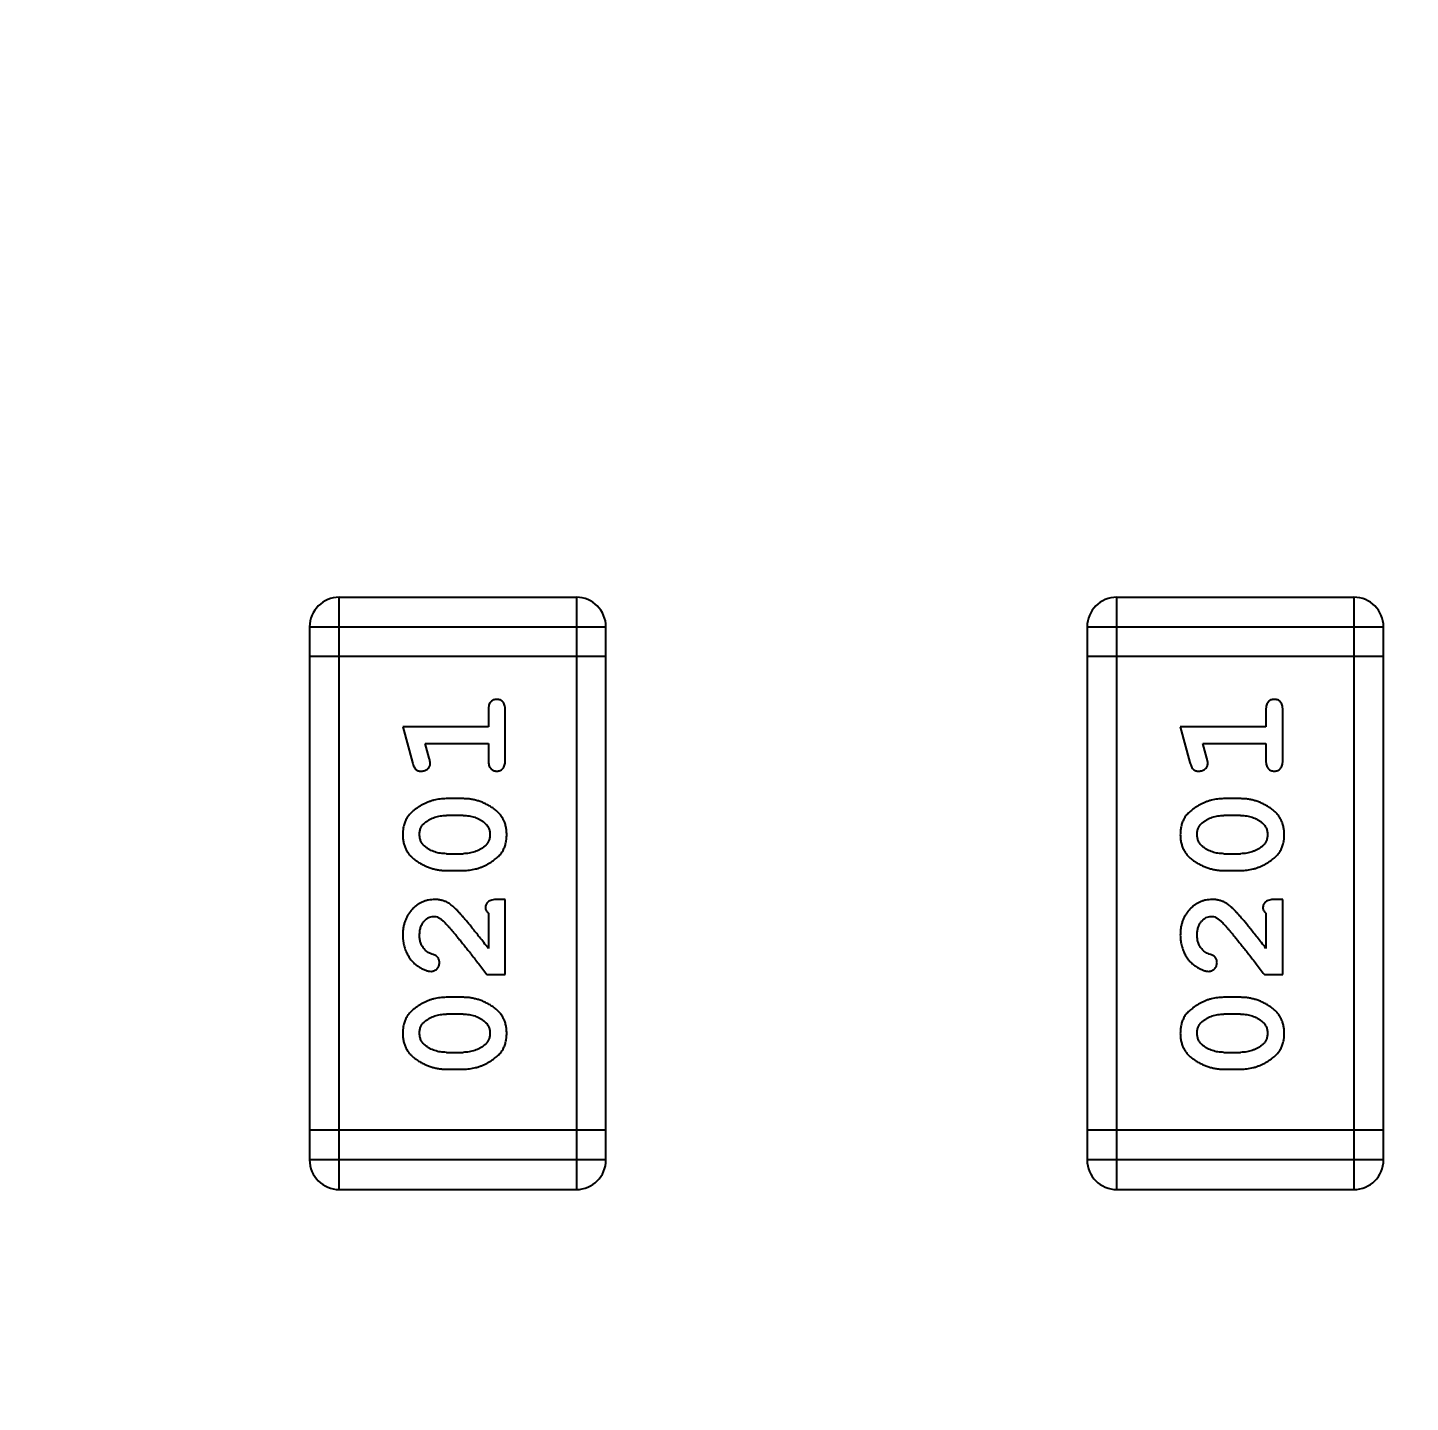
# Model space of a CAD drawing. Header units: millimetres. Extents: x 563 to 681, y 173 to 284.
# Drawn here: x 616.893 to 618.315, y 189.607 to 191.022 of the extents above; entities that cross this region are included whole.
import ezdxf

# ---------------------------------------------------------------- set-up
doc = ezdxf.new("R2010")
doc.units = ezdxf.units.MM
doc.header["$LTSCALE"] = 30.734
doc.header["$PDMODE"] = 3
doc.header["$PDSIZE"] = 0.3125
doc.layers.get('0').update_dxf_attribs({"linetype": 'CONTINUOUS'})
doc.layers.get('Defpoints').update_dxf_attribs({"linetype": 'CONTINUOUS'})
doc.layers.add('dim', color=6, linetype='CONTINUOUS', lineweight=9)
doc.styles.add('Verdana', font='verdana.ttf', dxfattribs={"height": 2.5})
doc.dimstyles.new('aaaaaaaa 3.0', dxfattribs={"dimtxt": 2.5, "dimasz": 1.5, "dimexe": 1.25, "dimexo": 0.625, "dimtad": 1, "dimdec": 1, "dimzin": 9, "dimdsep": 46, "dimtxsty": 'Verdana', "dimcen": 0, "dimazin": 0, "dimtfac": 1, "dimtofl": 0, "dimtmove": 0, "dimatfit": 3, "dimfxl": 1, "dimlwd": 25, "dimlwe": 25, "dimarcsym": 0})

# ---------------------------------------------------------------- blocks, each defined once
blk = doc.blocks.new('*D29')
at = {"layer": 'Defpoints', "color": 0}
for p in [(620.4995, 197.4502), (610.3968, 193.4054), (620.4995, 189.6065)]:
    blk.add_point(p, dxfattribs=at)
at = {"layer": 'dim', "color": 0, "lineweight": 25}
for p, q in [((610.3968, 194.0304), (610.3968, 198.7002)), ((620.4995, 190.2315), (620.4995, 198.7002)), ((611.8968, 197.4502), (618.9995, 197.4502))]:
    blk.add_line(p, q, dxfattribs=at)
at = {"layer": 'dim', "color": 0}
for points in [[(611.8968, 197.7002), (611.8968, 197.2002), (610.3968, 197.4502)], [(618.9995, 197.2002), (618.9995, 197.7002), (620.4995, 197.4502)]]:
    blk.add_solid(points, dxfattribs=at)
at = {"layer": 'dim', "color": 0, "insert": (615.4482, 199.3765), "char_height": 2.5, "attachment_point": 5, "style": 'Verdana'}
blk.add_mtext('10.1', dxfattribs=at)

msp = doc.modelspace()

# ---------------------------------------------------------------- linework, layer by layer
at = {"linetype": 'Continuous'}
for p, q in [((617.2134, 189.8256), (617.2134, 190.4352)), ((617.4573, 190.4352), (617.2134, 190.4352)), ((617.4573, 190.4352), (617.4573, 189.8256)), ((618.0134, 189.8256), (618.0134, 190.4352)), ((618.2573, 190.4352), (618.0134, 190.4352)), ((618.2573, 190.4352), (618.2573, 189.8256)), ((617.1829, 190.4048), (617.1829, 189.8561)), ((617.1829, 190.4048), (617.4877, 190.4048)), ((617.4877, 189.8561), (617.4877, 190.4048)), ((617.983, 190.4048), (617.983, 189.8561)), ((617.983, 190.4048), (618.2878, 190.4048)), ((618.2878, 189.8561), (618.2878, 190.4048)), ((617.4877, 190.3743), (617.1829, 190.3743)), ((618.2878, 190.3743), (617.983, 190.3743)), ((617.3668, 190.3192), (617.3668, 190.3019)), ((617.3841, 190.2673), (617.3841, 190.3192)), ((618.1668, 190.3192), (618.1668, 190.3019)), ((618.1841, 190.2673), (618.1841, 190.3192)), ((617.2787, 190.3019), (617.2886, 190.2653)), ((617.3668, 190.3019), (617.2787, 190.3019)), ((618.0787, 190.3019), (618.0886, 190.2653)), ((618.1668, 190.3019), (618.0787, 190.3019)), ((617.306, 190.2696), (617.3018, 190.2846)), ((617.3018, 190.2846), (617.3668, 190.2846)), ((617.3668, 190.2846), (617.3668, 190.2673)), ((618.106, 190.2696), (618.1019, 190.2846)), ((618.1019, 190.2846), (618.1668, 190.2846)), ((618.1668, 190.2846), (618.1668, 190.2673)), ((617.3411, 190.228), (617.3233, 190.228)), ((618.1411, 190.228), (618.1233, 190.228)), ((617.3408, 190.2107), (617.3236, 190.2107)), ((618.1408, 190.2107), (618.1236, 190.2107)), ((617.3236, 190.1713), (617.3408, 190.1713)), ((618.1236, 190.1713), (618.1408, 190.1713)), ((617.3233, 190.154), (617.3411, 190.154)), ((618.1233, 190.154), (618.1411, 190.154)), ((617.3841, 190.1241), (617.3762, 190.1241)), ((617.3841, 190.0471), (617.3841, 190.1241)), ((618.1841, 190.1241), (618.1763, 190.1241)), ((618.1841, 190.0471), (618.1841, 190.1241)), ((617.3668, 190.11), (617.3668, 190.0738)), ((618.1668, 190.11), (618.1668, 190.0738)), ((617.3652, 190.0471), (617.3841, 190.0471)), ((618.1652, 190.0471), (618.1841, 190.0471)), ((617.3411, 190.0235), (617.3233, 190.0235)), ((618.1411, 190.0235), (618.1233, 190.0235)), ((617.3408, 190.0062), (617.3236, 190.0062)), ((618.1408, 190.0062), (618.1236, 190.0062)), ((617.3236, 189.9668), (617.3408, 189.9668)), ((618.1236, 189.9668), (618.1408, 189.9668)), ((617.3233, 189.9495), (617.3411, 189.9495)), ((618.1233, 189.9495), (618.1411, 189.9495)), ((617.4877, 189.8866), (617.1829, 189.8866)), ((618.2878, 189.8866), (617.983, 189.8866)), ((617.4877, 189.8561), (617.1829, 189.8561)), ((618.2878, 189.8561), (617.983, 189.8561)), ((617.2134, 189.8256), (617.4573, 189.8256)), ((618.0134, 189.8256), (618.2573, 189.8256))]:
    msp.add_line(p, q, dxfattribs=at)
for centre, start, end in [((617.2134, 190.4048), 90, 180), ((617.4573, 190.4048), 0, 90), ((618.0134, 190.4048), 90, 180), ((618.2573, 190.4048), 0, 90), ((617.2134, 189.8561), 180, 270), ((617.4573, 189.8561), 270, 0), ((618.0134, 189.8561), 180, 270), ((618.2573, 189.8561), 270, 0)]:
    msp.add_arc(centre, 0.0305, start, end, dxfattribs=at)
for points, knots in [([(617.3755, 190.3302), (617.3748, 190.3302), (617.3737, 190.3301), (617.372, 190.3296), (617.3705, 190.3288), (617.3692, 190.3276), (617.3681, 190.3261), (617.3673, 190.3241), (617.3669, 190.3218), (617.3668, 190.3201), (617.3668, 190.3192)], [0, 0, 0, 0, 0.11517, 0.223509, 0.328254, 0.438012, 0.553651, 0.682263, 0.830856, 1, 1, 1, 1]), ([(617.3841, 190.3192), (617.3841, 190.3201), (617.384, 190.3218), (617.3836, 190.3241), (617.3829, 190.3261), (617.3818, 190.3276), (617.3804, 190.3288), (617.3789, 190.3296), (617.3772, 190.3301), (617.3761, 190.3302), (617.3755, 190.3302)], [0, 0, 0, 0, 0.169012, 0.317488, 0.445429, 0.560977, 0.67065, 0.776666, 0.88492, 1, 1, 1, 1]), ([(618.1755, 190.3302), (618.1749, 190.3302), (618.1737, 190.3301), (618.172, 190.3296), (618.1705, 190.3288), (618.1692, 190.3276), (618.1681, 190.3261), (618.1673, 190.3241), (618.1669, 190.3218), (618.1668, 190.3201), (618.1668, 190.3192)], [0, 0, 0, 0, 0.11517, 0.223509, 0.328254, 0.438012, 0.553651, 0.682263, 0.830856, 1, 1, 1, 1]), ([(618.1841, 190.3192), (618.1841, 190.3201), (618.1841, 190.3218), (618.1836, 190.3241), (618.1829, 190.3261), (618.1818, 190.3276), (618.1805, 190.3288), (618.179, 190.3296), (618.1773, 190.3301), (618.1761, 190.3302), (618.1755, 190.3302)], [0, 0, 0, 0, 0.169012, 0.317488, 0.445429, 0.560977, 0.67065, 0.776666, 0.88492, 1, 1, 1, 1]), ([(617.307, 190.2642), (617.307, 190.2645), (617.307, 190.2653), (617.3067, 190.2665), (617.3064, 190.268), (617.3061, 190.269), (617.306, 190.2696)], [0, 0, 0, 0, 0.183151, 0.413144, 0.682305, 1, 1, 1, 1]), ([(617.3668, 190.2673), (617.3668, 190.2664), (617.3669, 190.2647), (617.3673, 190.2624), (617.3681, 190.2604), (617.3691, 190.2589), (617.3705, 190.2577), (617.372, 190.2569), (617.3737, 190.2564), (617.3748, 190.2563), (617.3755, 190.2563)], [0, 0, 0, 0, 0.169102, 0.317658, 0.446239, 0.563118, 0.671828, 0.776546, 0.884858, 1, 1, 1, 1]), ([(617.3755, 190.2563), (617.3761, 190.2563), (617.3772, 190.2564), (617.3789, 190.2569), (617.3804, 190.2577), (617.3818, 190.2589), (617.3829, 190.2604), (617.3836, 190.2624), (617.384, 190.2647), (617.3841, 190.2664), (617.3841, 190.2673)], [0, 0, 0, 0, 0.115051, 0.223278, 0.329269, 0.437893, 0.554681, 0.682591, 0.83103, 1, 1, 1, 1]), ([(618.107, 190.2642), (618.107, 190.2645), (618.107, 190.2653), (618.1068, 190.2665), (618.1064, 190.268), (618.1062, 190.269), (618.106, 190.2696)], [0, 0, 0, 0, 0.183151, 0.413144, 0.682305, 1, 1, 1, 1]), ([(618.1668, 190.2673), (618.1668, 190.2664), (618.1669, 190.2647), (618.1673, 190.2624), (618.1681, 190.2604), (618.1692, 190.2589), (618.1705, 190.2577), (618.172, 190.2569), (618.1737, 190.2564), (618.1749, 190.2563), (618.1755, 190.2563)], [0, 0, 0, 0, 0.169102, 0.317658, 0.446239, 0.563118, 0.671828, 0.776546, 0.884858, 1, 1, 1, 1]), ([(618.1755, 190.2563), (618.1761, 190.2563), (618.1773, 190.2564), (618.179, 190.2569), (618.1805, 190.2577), (618.1818, 190.2589), (618.1829, 190.2604), (618.1836, 190.2624), (618.1841, 190.2647), (618.1841, 190.2664), (618.1841, 190.2673)], [0, 0, 0, 0, 0.115051, 0.223278, 0.329269, 0.437893, 0.554681, 0.682591, 0.83103, 1, 1, 1, 1]), ([(617.2886, 190.2653), (617.2888, 190.2645), (617.2893, 190.2629), (617.2902, 190.2608), (617.2911, 190.2592), (617.2921, 190.258), (617.2933, 190.2572), (617.2946, 190.2567), (617.2961, 190.2563), (617.2972, 190.2563), (617.2978, 190.2563)], [0, 0, 0, 0, 0.187321, 0.344927, 0.475328, 0.579604, 0.674244, 0.773631, 0.882025, 1, 1, 1, 1]), ([(617.2978, 190.2563), (617.2984, 190.2563), (617.2996, 190.2564), (617.3013, 190.2568), (617.303, 190.2575), (617.3044, 190.2586), (617.3055, 190.2598), (617.3064, 190.2611), (617.3069, 190.2626), (617.307, 190.2637), (617.307, 190.2642)], [0, 0, 0, 0, 0.138815, 0.27042, 0.39836, 0.52875, 0.654955, 0.771147, 0.884581, 1, 1, 1, 1]), ([(618.0886, 190.2653), (618.0889, 190.2645), (618.0893, 190.2629), (618.0902, 190.2608), (618.0911, 190.2592), (618.0921, 190.258), (618.0933, 190.2572), (618.0946, 190.2567), (618.0961, 190.2563), (618.0972, 190.2563), (618.0978, 190.2563)], [0, 0, 0, 0, 0.187321, 0.344927, 0.475328, 0.579604, 0.674244, 0.773631, 0.882025, 1, 1, 1, 1]), ([(618.0978, 190.2563), (618.0984, 190.2563), (618.0996, 190.2564), (618.1014, 190.2568), (618.103, 190.2575), (618.1044, 190.2586), (618.1056, 190.2598), (618.1064, 190.2611), (618.1069, 190.2626), (618.107, 190.2637), (618.107, 190.2642)], [0, 0, 0, 0, 0.138815, 0.27042, 0.39836, 0.52875, 0.654955, 0.771147, 0.884581, 1, 1, 1, 1]), ([(617.3233, 190.228), (617.3222, 190.2279), (617.3201, 190.2279), (617.3169, 190.2276), (617.3138, 190.2271), (617.3107, 190.2264), (617.3076, 190.2255), (617.3046, 190.2244), (617.3016, 190.2231), (617.2988, 190.2216), (617.296, 190.22), (617.2935, 190.2184), (617.2912, 190.2167), (617.289, 190.215), (617.2872, 190.2133), (617.2856, 190.2116), (617.2841, 190.2099), (617.2826, 190.2075), (617.281, 190.2043), (617.2796, 190.2002), (617.2789, 190.1956), (617.2788, 190.1925), (617.2787, 190.1908)], [0, 0, 0, 0, 0.049855, 0.099516, 0.148482, 0.19758, 0.246804, 0.296268, 0.346517, 0.397047, 0.446826, 0.49336, 0.537801, 0.579207, 0.617974, 0.654833, 0.689171, 0.722088, 0.786392, 0.853518, 0.924186, 1, 1, 1, 1]), ([(617.3857, 190.1911), (617.3856, 190.1925), (617.3856, 190.1953), (617.3849, 190.1994), (617.3837, 190.2033), (617.3821, 190.2068), (617.3801, 190.2102), (617.3776, 190.2132), (617.3747, 190.216), (617.3713, 190.2185), (617.3677, 190.2207), (617.364, 190.2226), (617.3603, 190.2243), (617.3565, 190.2256), (617.3527, 190.2267), (617.3489, 190.2274), (617.345, 190.2279), (617.3424, 190.2279), (617.3411, 190.228)], [0, 0, 0, 0, 0.067217, 0.131051, 0.19272, 0.252824, 0.312745, 0.373449, 0.436041, 0.501494, 0.567761, 0.632087, 0.695096, 0.757109, 0.817993, 0.878657, 0.939311, 1, 1, 1, 1]), ([(618.1233, 190.228), (618.1223, 190.2279), (618.1201, 190.2279), (618.1169, 190.2276), (618.1138, 190.2271), (618.1107, 190.2264), (618.1076, 190.2255), (618.1046, 190.2244), (618.1017, 190.2231), (618.0988, 190.2216), (618.0961, 190.22), (618.0935, 190.2184), (618.0912, 190.2167), (618.0891, 190.215), (618.0872, 190.2133), (618.0856, 190.2116), (618.0841, 190.2099), (618.0826, 190.2075), (618.081, 190.2043), (618.0797, 190.2002), (618.0789, 190.1956), (618.0788, 190.1925), (618.0787, 190.1908)], [0, 0, 0, 0, 0.049855, 0.099516, 0.148482, 0.19758, 0.246804, 0.296268, 0.346517, 0.397047, 0.446826, 0.49336, 0.537801, 0.579207, 0.617974, 0.654833, 0.689171, 0.722088, 0.786392, 0.853518, 0.924186, 1, 1, 1, 1]), ([(618.1857, 190.1911), (618.1857, 190.1925), (618.1856, 190.1953), (618.1849, 190.1994), (618.1838, 190.2033), (618.1822, 190.2068), (618.1801, 190.2102), (618.1776, 190.2132), (618.1747, 190.216), (618.1713, 190.2185), (618.1677, 190.2207), (618.164, 190.2226), (618.1603, 190.2243), (618.1565, 190.2256), (618.1527, 190.2267), (618.1489, 190.2274), (618.145, 190.2279), (618.1424, 190.2279), (618.1411, 190.228)], [0, 0, 0, 0, 0.067217, 0.131051, 0.19272, 0.252824, 0.312745, 0.373449, 0.436041, 0.501494, 0.567761, 0.632087, 0.695096, 0.757109, 0.817993, 0.878657, 0.939311, 1, 1, 1, 1]), ([(617.3013, 190.2031), (617.3021, 190.2037), (617.3037, 190.2049), (617.3062, 190.2064), (617.3089, 190.2078), (617.3116, 190.2088), (617.3145, 190.2097), (617.3174, 190.2102), (617.3205, 190.2106), (617.3225, 190.2106), (617.3236, 190.2107)], [0, 0, 0, 0, 0.125331, 0.248948, 0.371201, 0.494032, 0.616811, 0.742104, 0.868849, 1, 1, 1, 1]), ([(617.3408, 190.2107), (617.3419, 190.2106), (617.3439, 190.2106), (617.347, 190.2103), (617.3499, 190.2097), (617.3527, 190.2089), (617.3554, 190.2079), (617.3579, 190.2066), (617.3603, 190.2052), (617.3618, 190.204), (617.3626, 190.2034)], [0, 0, 0, 0, 0.135449, 0.266263, 0.393429, 0.516942, 0.639128, 0.758779, 0.879341, 1, 1, 1, 1]), ([(618.1013, 190.2031), (618.1021, 190.2037), (618.1037, 190.2049), (618.1062, 190.2064), (618.1089, 190.2078), (618.1116, 190.2088), (618.1145, 190.2097), (618.1174, 190.2102), (618.1205, 190.2106), (618.1226, 190.2106), (618.1236, 190.2107)], [0, 0, 0, 0, 0.125331, 0.248948, 0.371201, 0.494032, 0.616811, 0.742104, 0.868849, 1, 1, 1, 1]), ([(618.1408, 190.2107), (618.1419, 190.2106), (618.144, 190.2106), (618.147, 190.2103), (618.1499, 190.2097), (618.1527, 190.2089), (618.1554, 190.2079), (618.1579, 190.2066), (618.1604, 190.2052), (618.1618, 190.204), (618.1626, 190.2034)], [0, 0, 0, 0, 0.135449, 0.266263, 0.393429, 0.516942, 0.639128, 0.758779, 0.879341, 1, 1, 1, 1]), ([(617.296, 190.191), (617.296, 190.1916), (617.296, 190.1928), (617.2963, 190.1946), (617.2967, 190.1963), (617.2973, 190.1979), (617.298, 190.1994), (617.299, 190.2007), (617.3, 190.202), (617.3009, 190.2027), (617.3013, 190.2031)], [0, 0, 0, 0, 0.138115, 0.270177, 0.397547, 0.520057, 0.63869, 0.757499, 0.878226, 1, 1, 1, 1]), ([(617.3626, 190.2034), (617.363, 190.203), (617.3639, 190.2022), (617.3651, 190.2009), (617.3661, 190.1995), (617.367, 190.198), (617.3676, 190.1964), (617.368, 190.1947), (617.3683, 190.1929), (617.3684, 190.1917), (617.3684, 190.1911)], [0, 0, 0, 0, 0.129853, 0.25607, 0.380154, 0.49978, 0.62208, 0.743277, 0.868791, 1, 1, 1, 1]), ([(618.096, 190.191), (618.096, 190.1916), (618.0961, 190.1928), (618.0963, 190.1946), (618.0967, 190.1963), (618.0973, 190.1979), (618.0981, 190.1994), (618.099, 190.2007), (618.1001, 190.202), (618.1009, 190.2027), (618.1013, 190.2031)], [0, 0, 0, 0, 0.138115, 0.270177, 0.397547, 0.520057, 0.63869, 0.757499, 0.878226, 1, 1, 1, 1]), ([(618.1626, 190.2034), (618.1631, 190.203), (618.164, 190.2022), (618.1651, 190.2009), (618.1661, 190.1995), (618.167, 190.198), (618.1676, 190.1964), (618.1681, 190.1947), (618.1683, 190.1929), (618.1684, 190.1917), (618.1684, 190.1911)], [0, 0, 0, 0, 0.129853, 0.25607, 0.380154, 0.49978, 0.62208, 0.743277, 0.868791, 1, 1, 1, 1]), ([(617.2787, 190.1908), (617.2787, 190.1894), (617.2788, 190.1866), (617.2795, 190.1825), (617.2807, 190.1787), (617.2822, 190.1751), (617.2843, 190.1718), (617.2868, 190.1687), (617.2898, 190.1659), (617.2932, 190.1635), (617.2968, 190.1613), (617.3004, 190.1594), (617.3041, 190.1577), (617.3079, 190.1564), (617.3117, 190.1553), (617.3155, 190.1546), (617.3194, 190.1541), (617.322, 190.1541), (617.3233, 190.154)], [0, 0, 0, 0, 0.06692, 0.130834, 0.19258, 0.252759, 0.312631, 0.373411, 0.436359, 0.501894, 0.568244, 0.632472, 0.69556, 0.757163, 0.818592, 0.878885, 0.939235, 1, 1, 1, 1]), ([(617.3018, 190.1786), (617.3014, 190.179), (617.3004, 190.1798), (617.2993, 190.1811), (617.2982, 190.1825), (617.2974, 190.1841), (617.2968, 190.1857), (617.2963, 190.1874), (617.2961, 190.1891), (617.296, 190.1903), (617.296, 190.191)], [0, 0, 0, 0, 0.13042, 0.256046, 0.378133, 0.498725, 0.620452, 0.742761, 0.869406, 1, 1, 1, 1]), ([(617.3411, 190.154), (617.3421, 190.154), (617.3443, 190.1541), (617.3474, 190.1544), (617.3506, 190.1549), (617.3537, 190.1556), (617.3567, 190.1564), (617.3597, 190.1576), (617.3627, 190.1588), (617.3655, 190.1603), (617.3683, 190.1619), (617.3708, 190.1635), (617.3731, 190.1652), (617.3752, 190.1668), (617.3771, 190.1685), (617.3788, 190.1702), (617.3802, 190.1719), (617.3818, 190.1743), (617.3834, 190.1775), (617.3847, 190.1817), (617.3855, 190.1862), (617.3856, 190.1894), (617.3857, 190.1911)], [0, 0, 0, 0, 0.049886, 0.09882, 0.148132, 0.19689, 0.246038, 0.295176, 0.345305, 0.395692, 0.445312, 0.491875, 0.535813, 0.577009, 0.616081, 0.652689, 0.687585, 0.720206, 0.785062, 0.85223, 0.923759, 1, 1, 1, 1]), ([(617.3684, 190.1911), (617.3684, 190.1905), (617.3683, 190.1892), (617.3681, 190.1874), (617.3677, 190.1857), (617.3671, 190.1841), (617.3663, 190.1827), (617.3654, 190.1813), (617.3643, 190.1801), (617.3635, 190.1793), (617.3631, 190.179)], [0, 0, 0, 0, 0.139844, 0.271849, 0.399162, 0.521619, 0.6402, 0.758957, 0.87828, 1, 1, 1, 1]), ([(618.0787, 190.1908), (618.0788, 190.1894), (618.0788, 190.1866), (618.0795, 190.1825), (618.0807, 190.1787), (618.0822, 190.1751), (618.0843, 190.1718), (618.0868, 190.1687), (618.0898, 190.1659), (618.0932, 190.1635), (618.0968, 190.1613), (618.1005, 190.1594), (618.1042, 190.1577), (618.1079, 190.1564), (618.1117, 190.1553), (618.1156, 190.1546), (618.1194, 190.1541), (618.122, 190.1541), (618.1233, 190.154)], [0, 0, 0, 0, 0.06692, 0.130834, 0.19258, 0.252759, 0.312631, 0.373411, 0.436359, 0.501894, 0.568244, 0.632472, 0.69556, 0.757163, 0.818592, 0.878885, 0.939235, 1, 1, 1, 1]), ([(618.1018, 190.1786), (618.1014, 190.179), (618.1005, 190.1798), (618.0993, 190.1811), (618.0983, 190.1825), (618.0974, 190.1841), (618.0968, 190.1857), (618.0964, 190.1874), (618.0961, 190.1891), (618.096, 190.1903), (618.096, 190.191)], [0, 0, 0, 0, 0.13042, 0.256046, 0.378133, 0.498725, 0.620452, 0.742761, 0.869406, 1, 1, 1, 1]), ([(618.1411, 190.154), (618.1422, 190.154), (618.1443, 190.1541), (618.1475, 190.1544), (618.1506, 190.1549), (618.1537, 190.1556), (618.1567, 190.1564), (618.1597, 190.1576), (618.1627, 190.1588), (618.1656, 190.1603), (618.1683, 190.1619), (618.1708, 190.1635), (618.1731, 190.1652), (618.1753, 190.1668), (618.1771, 190.1685), (618.1788, 190.1702), (618.1802, 190.1719), (618.1818, 190.1743), (618.1834, 190.1775), (618.1847, 190.1817), (618.1856, 190.1862), (618.1857, 190.1894), (618.1857, 190.1911)], [0, 0, 0, 0, 0.049886, 0.09882, 0.148132, 0.19689, 0.246038, 0.295176, 0.345305, 0.395692, 0.445312, 0.491875, 0.535813, 0.577009, 0.616081, 0.652689, 0.687585, 0.720206, 0.785062, 0.85223, 0.923759, 1, 1, 1, 1]), ([(618.1684, 190.1911), (618.1684, 190.1905), (618.1684, 190.1892), (618.1681, 190.1874), (618.1677, 190.1857), (618.1671, 190.1841), (618.1664, 190.1827), (618.1654, 190.1813), (618.1644, 190.1801), (618.1635, 190.1793), (618.1631, 190.179)], [0, 0, 0, 0, 0.139844, 0.271849, 0.399162, 0.521619, 0.6402, 0.758957, 0.87828, 1, 1, 1, 1]), ([(617.3236, 190.1713), (617.3225, 190.1714), (617.3205, 190.1714), (617.3174, 190.1717), (617.3145, 190.1723), (617.3117, 190.1731), (617.309, 190.1741), (617.3065, 190.1754), (617.304, 190.1768), (617.3026, 190.178), (617.3018, 190.1786)], [0, 0, 0, 0, 0.135446, 0.266257, 0.393419, 0.517936, 0.639137, 0.758785, 0.879345, 1, 1, 1, 1]), ([(617.3631, 190.179), (617.3623, 190.1784), (617.3607, 190.1771), (617.3582, 190.1756), (617.3555, 190.1743), (617.3528, 190.1732), (617.3499, 190.1724), (617.347, 190.1717), (617.3439, 190.1714), (617.3418, 190.1714), (617.3408, 190.1713)], [0, 0, 0, 0, 0.124927, 0.248361, 0.370889, 0.492583, 0.61616, 0.741472, 0.869044, 1, 1, 1, 1]), ([(618.1236, 190.1713), (618.1225, 190.1714), (618.1205, 190.1714), (618.1174, 190.1717), (618.1145, 190.1723), (618.1117, 190.1731), (618.109, 190.1741), (618.1065, 190.1754), (618.1041, 190.1768), (618.1026, 190.178), (618.1018, 190.1786)], [0, 0, 0, 0, 0.135446, 0.266257, 0.393419, 0.517936, 0.639137, 0.758785, 0.879345, 1, 1, 1, 1]), ([(618.1631, 190.179), (618.1623, 190.1784), (618.1607, 190.1771), (618.1582, 190.1756), (618.1556, 190.1743), (618.1528, 190.1732), (618.15, 190.1724), (618.147, 190.1717), (618.1439, 190.1714), (618.1419, 190.1714), (618.1408, 190.1713)], [0, 0, 0, 0, 0.124927, 0.248361, 0.370889, 0.492583, 0.61616, 0.741472, 0.869044, 1, 1, 1, 1]), ([(617.3115, 190.1241), (617.3104, 190.1241), (617.3082, 190.124), (617.3049, 190.1236), (617.3018, 190.1227), (617.2988, 190.1216), (617.296, 190.1201), (617.2933, 190.1184), (617.2907, 190.1163), (617.2882, 190.1139), (617.286, 190.1112), (617.284, 190.1084), (617.2824, 190.1053), (617.281, 190.1021), (617.28, 190.0987), (617.2792, 190.0951), (617.2788, 190.0914), (617.2787, 190.0888), (617.2787, 190.0875)], [0, 0, 0, 0, 0.060981, 0.120256, 0.178148, 0.236115, 0.293993, 0.352864, 0.413358, 0.476056, 0.539296, 0.602396, 0.665116, 0.728325, 0.792919, 0.859317, 0.928302, 1, 1, 1, 1]), ([(617.3398, 190.1074), (617.339, 190.1083), (617.3375, 190.1099), (617.3353, 190.1123), (617.3332, 190.1144), (617.3312, 190.1163), (617.3293, 190.1179), (617.3275, 190.1193), (617.3259, 190.1204), (617.3239, 190.1215), (617.3213, 190.1226), (617.3181, 190.1235), (617.3148, 190.1241), (617.3126, 190.1241), (617.3115, 190.1241)], [0, 0, 0, 0, 0.103002, 0.197728, 0.285279, 0.365235, 0.437224, 0.502446, 0.560545, 0.611446, 0.707576, 0.80349, 0.900532, 1, 1, 1, 1]), ([(617.3762, 190.1241), (617.3752, 190.1241), (617.3732, 190.1241), (617.3705, 190.1236), (617.3682, 190.123), (617.3665, 190.1219), (617.3652, 190.1206), (617.3643, 190.1191), (617.3637, 190.1173), (617.3637, 190.1161), (617.3637, 190.1155)], [0, 0, 0, 0, 0.1844, 0.34094, 0.473574, 0.586824, 0.690029, 0.789175, 0.890445, 1, 1, 1, 1]), ([(618.1115, 190.1241), (618.1104, 190.1241), (618.1082, 190.124), (618.1049, 190.1236), (618.1018, 190.1227), (618.0989, 190.1216), (618.096, 190.1201), (618.0933, 190.1184), (618.0907, 190.1163), (618.0883, 190.1139), (618.086, 190.1112), (618.0841, 190.1084), (618.0824, 190.1053), (618.081, 190.1021), (618.08, 190.0987), (618.0792, 190.0951), (618.0788, 190.0914), (618.0788, 190.0888), (618.0787, 190.0875)], [0, 0, 0, 0, 0.060981, 0.120256, 0.178148, 0.236115, 0.293993, 0.352864, 0.413358, 0.476056, 0.539296, 0.602396, 0.665116, 0.728325, 0.792919, 0.859317, 0.928302, 1, 1, 1, 1]), ([(618.1398, 190.1074), (618.139, 190.1083), (618.1375, 190.1099), (618.1353, 190.1123), (618.1332, 190.1144), (618.1312, 190.1163), (618.1293, 190.1179), (618.1276, 190.1193), (618.1259, 190.1204), (618.1239, 190.1215), (618.1213, 190.1226), (618.1182, 190.1235), (618.1149, 190.1241), (618.1126, 190.1241), (618.1115, 190.1241)], [0, 0, 0, 0, 0.103002, 0.197728, 0.285279, 0.365235, 0.437224, 0.502446, 0.560545, 0.611446, 0.707576, 0.80349, 0.900532, 1, 1, 1, 1]), ([(618.1763, 190.1241), (618.1752, 190.1241), (618.1732, 190.1241), (618.1705, 190.1236), (618.1683, 190.123), (618.1665, 190.1219), (618.1652, 190.1206), (618.1643, 190.1191), (618.1638, 190.1173), (618.1637, 190.1161), (618.1637, 190.1155)], [0, 0, 0, 0, 0.1844, 0.34094, 0.473574, 0.586824, 0.690029, 0.789175, 0.890445, 1, 1, 1, 1]), ([(617.3637, 190.1155), (617.3637, 190.115), (617.3638, 190.1141), (617.3644, 190.1127), (617.3654, 190.1113), (617.3663, 190.1104), (617.3668, 190.11)], [0, 0, 0, 0, 0.20611, 0.432681, 0.695597, 1, 1, 1, 1]), ([(618.1637, 190.1155), (618.1637, 190.115), (618.1638, 190.1141), (618.1645, 190.1127), (618.1655, 190.1113), (618.1663, 190.1104), (618.1668, 190.11)], [0, 0, 0, 0, 0.20611, 0.432681, 0.695597, 1, 1, 1, 1]), ([(617.296, 190.0873), (617.2961, 190.0887), (617.2961, 190.0914), (617.297, 190.0953), (617.2984, 190.0986), (617.3003, 190.1015), (617.3026, 190.1038), (617.305, 190.1056), (617.3077, 190.1066), (617.3096, 190.1068), (617.3105, 190.1068)], [0, 0, 0, 0, 0.156344, 0.299348, 0.4327, 0.561, 0.682299, 0.791883, 0.89611, 1, 1, 1, 1]), ([(617.3105, 190.1068), (617.3113, 190.1068), (617.313, 190.1066), (617.3154, 190.1057), (617.3179, 190.1041), (617.3194, 190.1028), (617.3202, 190.1021)], [0, 0, 0, 0, 0.212836, 0.442809, 0.70317, 1, 1, 1, 1]), ([(617.3202, 190.1021), (617.3207, 190.1016), (617.3217, 190.1007), (617.3232, 190.0991), (617.325, 190.0972), (617.3269, 190.095), (617.329, 190.0925), (617.3314, 190.0898), (617.3339, 190.0868), (617.3366, 190.0835), (617.3395, 190.0799), (617.3426, 190.076), (617.3459, 190.0719), (617.3494, 190.0675), (617.3531, 190.0628), (617.3569, 190.0578), (617.361, 190.0525), (617.3638, 190.0489), (617.3652, 190.0471)], [0, 0, 0, 0, 0.026647, 0.057942, 0.094152, 0.134806, 0.180631, 0.231142, 0.286385, 0.346321, 0.411439, 0.481035, 0.555329, 0.634592, 0.718826, 0.807759, 0.901393, 1, 1, 1, 1]), ([(617.3668, 190.0738), (617.3652, 190.0758), (617.3622, 190.0796), (617.3579, 190.0851), (617.354, 190.0901), (617.3504, 190.0945), (617.3473, 190.0985), (617.3444, 190.1019), (617.342, 190.1048), (617.3405, 190.1066), (617.3398, 190.1074)], [0, 0, 0, 0, 0.176662, 0.337826, 0.484741, 0.617764, 0.73494, 0.837793, 0.926412, 1, 1, 1, 1]), ([(618.096, 190.0873), (618.0961, 190.0887), (618.0962, 190.0914), (618.097, 190.0953), (618.0984, 190.0986), (618.1003, 190.1015), (618.1026, 190.1038), (618.105, 190.1056), (618.1077, 190.1066), (618.1096, 190.1068), (618.1106, 190.1068)], [0, 0, 0, 0, 0.156344, 0.299348, 0.4327, 0.561, 0.682299, 0.791883, 0.89611, 1, 1, 1, 1]), ([(618.1106, 190.1068), (618.1113, 190.1068), (618.113, 190.1066), (618.1154, 190.1057), (618.1179, 190.1041), (618.1194, 190.1028), (618.1203, 190.1021)], [0, 0, 0, 0, 0.212836, 0.442809, 0.70317, 1, 1, 1, 1]), ([(618.1203, 190.1021), (618.1207, 190.1016), (618.1217, 190.1007), (618.1233, 190.0991), (618.125, 190.0972), (618.1269, 190.095), (618.129, 190.0925), (618.1314, 190.0898), (618.1339, 190.0868), (618.1366, 190.0835), (618.1395, 190.0799), (618.1426, 190.076), (618.1459, 190.0719), (618.1494, 190.0675), (618.1531, 190.0628), (618.157, 190.0578), (618.161, 190.0525), (618.1638, 190.0489), (618.1652, 190.0471)], [0, 0, 0, 0, 0.026647, 0.057942, 0.094152, 0.134806, 0.180631, 0.231142, 0.286385, 0.346321, 0.411439, 0.481035, 0.555329, 0.634592, 0.718826, 0.807759, 0.901393, 1, 1, 1, 1]), ([(618.1668, 190.0738), (618.1653, 190.0758), (618.1623, 190.0796), (618.1579, 190.0851), (618.154, 190.0901), (618.1504, 190.0945), (618.1473, 190.0985), (618.1444, 190.1019), (618.142, 190.1048), (618.1405, 190.1066), (618.1398, 190.1074)], [0, 0, 0, 0, 0.176662, 0.337826, 0.484741, 0.617764, 0.73494, 0.837793, 0.926412, 1, 1, 1, 1]), ([(617.2787, 190.0875), (617.2788, 190.0858), (617.2789, 190.0824), (617.2797, 190.0775), (617.2812, 190.0727), (617.2832, 190.0682), (617.2856, 190.0641), (617.2885, 190.0604), (617.2917, 190.0573), (617.2953, 190.0548), (617.2988, 190.0528), (617.3022, 190.0513), (617.3052, 190.0504), (617.3071, 190.0503), (617.308, 190.0502)], [0, 0, 0, 0, 0.098286, 0.193983, 0.289056, 0.384352, 0.477435, 0.566197, 0.652355, 0.737986, 0.818188, 0.887401, 0.94802, 1, 1, 1, 1]), ([(617.3014, 190.0725), (617.301, 190.073), (617.3001, 190.074), (617.299, 190.0756), (617.2981, 190.0773), (617.2973, 190.0792), (617.2967, 190.0811), (617.2963, 190.0831), (617.296, 190.0852), (617.296, 190.0866), (617.296, 190.0873)], [0, 0, 0, 0, 0.121873, 0.243139, 0.363336, 0.485133, 0.607572, 0.734701, 0.864814, 1, 1, 1, 1]), ([(618.0787, 190.0875), (618.0788, 190.0858), (618.0789, 190.0824), (618.0798, 190.0775), (618.0812, 190.0727), (618.0832, 190.0682), (618.0856, 190.0641), (618.0885, 190.0604), (618.0917, 190.0573), (618.0953, 190.0548), (618.0989, 190.0528), (618.1022, 190.0513), (618.1052, 190.0504), (618.1071, 190.0503), (618.108, 190.0502)], [0, 0, 0, 0, 0.098286, 0.193983, 0.289056, 0.384352, 0.477435, 0.566197, 0.652355, 0.737986, 0.818188, 0.887401, 0.94802, 1, 1, 1, 1]), ([(618.1014, 190.0725), (618.101, 190.073), (618.1001, 190.074), (618.099, 190.0756), (618.0981, 190.0773), (618.0973, 190.0792), (618.0967, 190.0811), (618.0964, 190.0831), (618.0961, 190.0852), (618.096, 190.0866), (618.096, 190.0873)], [0, 0, 0, 0, 0.121873, 0.243139, 0.363336, 0.485133, 0.607572, 0.734701, 0.864814, 1, 1, 1, 1]), ([(617.3099, 190.0675), (617.309, 190.0678), (617.3073, 190.0684), (617.305, 190.0696), (617.303, 190.0709), (617.3019, 190.072), (617.3014, 190.0725)], [0, 0, 0, 0, 0.285518, 0.544185, 0.781367, 1, 1, 1, 1]), ([(617.3165, 190.059), (617.3164, 190.0595), (617.3164, 190.0605), (617.3161, 190.0618), (617.3157, 190.0631), (617.315, 190.0642), (617.3141, 190.0653), (617.3129, 190.0661), (617.3115, 190.0669), (617.3105, 190.0673), (617.3099, 190.0675)], [0, 0, 0, 0, 0.127347, 0.246131, 0.359406, 0.470543, 0.586092, 0.711469, 0.847022, 1, 1, 1, 1]), ([(618.1099, 190.0675), (618.109, 190.0678), (618.1073, 190.0684), (618.105, 190.0696), (618.103, 190.0709), (618.1019, 190.072), (618.1014, 190.0725)], [0, 0, 0, 0, 0.285518, 0.544185, 0.781367, 1, 1, 1, 1]), ([(618.1165, 190.059), (618.1165, 190.0595), (618.1164, 190.0605), (618.1162, 190.0618), (618.1157, 190.0631), (618.115, 190.0642), (618.1141, 190.0653), (618.1129, 190.0661), (618.1115, 190.0669), (618.1105, 190.0673), (618.1099, 190.0675)], [0, 0, 0, 0, 0.127347, 0.246131, 0.359406, 0.470543, 0.586092, 0.711469, 0.847022, 1, 1, 1, 1]), ([(617.308, 190.0502), (617.3086, 190.0502), (617.3097, 190.0503), (617.3112, 190.0508), (617.3127, 190.0517), (617.314, 190.0528), (617.3151, 190.0541), (617.3159, 190.0557), (617.3164, 190.0573), (617.3164, 190.0584), (617.3165, 190.059)], [0, 0, 0, 0, 0.120856, 0.239483, 0.360995, 0.490166, 0.620982, 0.746416, 0.870253, 1, 1, 1, 1]), ([(618.108, 190.0502), (618.1086, 190.0502), (618.1097, 190.0503), (618.1112, 190.0508), (618.1127, 190.0517), (618.114, 190.0528), (618.1151, 190.0541), (618.1159, 190.0557), (618.1164, 190.0573), (618.1165, 190.0584), (618.1165, 190.059)], [0, 0, 0, 0, 0.120856, 0.239483, 0.360995, 0.490166, 0.620982, 0.746416, 0.870253, 1, 1, 1, 1]), ([(617.3233, 190.0235), (617.3222, 190.0234), (617.3201, 190.0234), (617.3169, 190.0231), (617.3138, 190.0226), (617.3107, 190.0219), (617.3076, 190.021), (617.3046, 190.0199), (617.3016, 190.0186), (617.2988, 190.0171), (617.296, 190.0155), (617.2935, 190.0138), (617.2912, 190.0122), (617.289, 190.0105), (617.2872, 190.0088), (617.2856, 190.0071), (617.2841, 190.0054), (617.2826, 190.003), (617.281, 189.9998), (617.2796, 189.9957), (617.2789, 189.9911), (617.2788, 189.988), (617.2787, 189.9863)], [0, 0, 0, 0, 0.049855, 0.099516, 0.148482, 0.19758, 0.246804, 0.296268, 0.346517, 0.397047, 0.446826, 0.49336, 0.537801, 0.579207, 0.617974, 0.654833, 0.689171, 0.722088, 0.786392, 0.853518, 0.924186, 1, 1, 1, 1]), ([(617.3857, 189.9866), (617.3856, 189.988), (617.3856, 189.9908), (617.3849, 189.9949), (617.3837, 189.9988), (617.3821, 190.0023), (617.3801, 190.0057), (617.3776, 190.0087), (617.3747, 190.0115), (617.3713, 190.014), (617.3677, 190.0161), (617.364, 190.0181), (617.3603, 190.0198), (617.3565, 190.0211), (617.3527, 190.0221), (617.3489, 190.0229), (617.345, 190.0234), (617.3424, 190.0234), (617.3411, 190.0235)], [0, 0, 0, 0, 0.067217, 0.131051, 0.19272, 0.252824, 0.312745, 0.373449, 0.436041, 0.501494, 0.567761, 0.632087, 0.695096, 0.757109, 0.817993, 0.878657, 0.939311, 1, 1, 1, 1]), ([(618.1233, 190.0235), (618.1223, 190.0234), (618.1201, 190.0234), (618.1169, 190.0231), (618.1138, 190.0226), (618.1107, 190.0219), (618.1076, 190.021), (618.1046, 190.0199), (618.1017, 190.0186), (618.0988, 190.0171), (618.0961, 190.0155), (618.0935, 190.0138), (618.0912, 190.0122), (618.0891, 190.0105), (618.0872, 190.0088), (618.0856, 190.0071), (618.0841, 190.0054), (618.0826, 190.003), (618.081, 189.9998), (618.0797, 189.9957), (618.0789, 189.9911), (618.0788, 189.988), (618.0787, 189.9863)], [0, 0, 0, 0, 0.049855, 0.099516, 0.148482, 0.19758, 0.246804, 0.296268, 0.346517, 0.397047, 0.446826, 0.49336, 0.537801, 0.579207, 0.617974, 0.654833, 0.689171, 0.722088, 0.786392, 0.853518, 0.924186, 1, 1, 1, 1]), ([(618.1857, 189.9866), (618.1857, 189.988), (618.1856, 189.9908), (618.1849, 189.9949), (618.1838, 189.9988), (618.1822, 190.0023), (618.1801, 190.0057), (618.1776, 190.0087), (618.1747, 190.0115), (618.1713, 190.014), (618.1677, 190.0161), (618.164, 190.0181), (618.1603, 190.0198), (618.1565, 190.0211), (618.1527, 190.0221), (618.1489, 190.0229), (618.145, 190.0234), (618.1424, 190.0234), (618.1411, 190.0235)], [0, 0, 0, 0, 0.067217, 0.131051, 0.19272, 0.252824, 0.312745, 0.373449, 0.436041, 0.501494, 0.567761, 0.632087, 0.695096, 0.757109, 0.817993, 0.878657, 0.939311, 1, 1, 1, 1]), ([(617.296, 189.9864), (617.296, 189.9871), (617.296, 189.9883), (617.2963, 189.9901), (617.2967, 189.9918), (617.2973, 189.9934), (617.298, 189.9949), (617.299, 189.9962), (617.3, 189.9975), (617.3009, 189.9982), (617.3013, 189.9986)], [0, 0, 0, 0, 0.138115, 0.270177, 0.397547, 0.520057, 0.63869, 0.757499, 0.878226, 1, 1, 1, 1]), ([(617.3013, 189.9986), (617.3021, 189.9992), (617.3037, 190.0004), (617.3062, 190.0019), (617.3089, 190.0033), (617.3116, 190.0043), (617.3145, 190.0051), (617.3174, 190.0057), (617.3205, 190.0061), (617.3225, 190.0061), (617.3236, 190.0062)], [0, 0, 0, 0, 0.125331, 0.248948, 0.371201, 0.494032, 0.616811, 0.742104, 0.868849, 1, 1, 1, 1]), ([(617.3408, 190.0062), (617.3419, 190.0061), (617.3439, 190.0061), (617.347, 190.0058), (617.3499, 190.0052), (617.3527, 190.0044), (617.3554, 190.0034), (617.3579, 190.0021), (617.3603, 190.0006), (617.3618, 189.9995), (617.3626, 189.9989)], [0, 0, 0, 0, 0.135449, 0.266263, 0.393429, 0.516942, 0.639128, 0.758779, 0.879341, 1, 1, 1, 1]), ([(617.3626, 189.9989), (617.363, 189.9985), (617.3639, 189.9977), (617.3651, 189.9964), (617.3661, 189.995), (617.367, 189.9934), (617.3676, 189.9919), (617.368, 189.9902), (617.3683, 189.9884), (617.3684, 189.9872), (617.3684, 189.9866)], [0, 0, 0, 0, 0.129853, 0.25607, 0.380154, 0.49978, 0.62208, 0.743277, 0.868791, 1, 1, 1, 1]), ([(618.096, 189.9864), (618.096, 189.9871), (618.0961, 189.9883), (618.0963, 189.9901), (618.0967, 189.9918), (618.0973, 189.9934), (618.0981, 189.9949), (618.099, 189.9962), (618.1001, 189.9975), (618.1009, 189.9982), (618.1013, 189.9986)], [0, 0, 0, 0, 0.138115, 0.270177, 0.397547, 0.520057, 0.63869, 0.757499, 0.878226, 1, 1, 1, 1]), ([(618.1013, 189.9986), (618.1021, 189.9992), (618.1037, 190.0004), (618.1062, 190.0019), (618.1089, 190.0033), (618.1116, 190.0043), (618.1145, 190.0051), (618.1174, 190.0057), (618.1205, 190.0061), (618.1226, 190.0061), (618.1236, 190.0062)], [0, 0, 0, 0, 0.125331, 0.248948, 0.371201, 0.494032, 0.616811, 0.742104, 0.868849, 1, 1, 1, 1]), ([(618.1408, 190.0062), (618.1419, 190.0061), (618.144, 190.0061), (618.147, 190.0058), (618.1499, 190.0052), (618.1527, 190.0044), (618.1554, 190.0034), (618.1579, 190.0021), (618.1604, 190.0006), (618.1618, 189.9995), (618.1626, 189.9989)], [0, 0, 0, 0, 0.135449, 0.266263, 0.393429, 0.516942, 0.639128, 0.758779, 0.879341, 1, 1, 1, 1]), ([(618.1626, 189.9989), (618.1631, 189.9985), (618.164, 189.9977), (618.1651, 189.9964), (618.1661, 189.995), (618.167, 189.9934), (618.1676, 189.9919), (618.1681, 189.9902), (618.1683, 189.9884), (618.1684, 189.9872), (618.1684, 189.9866)], [0, 0, 0, 0, 0.129853, 0.25607, 0.380154, 0.49978, 0.62208, 0.743277, 0.868791, 1, 1, 1, 1]), ([(617.2787, 189.9863), (617.2787, 189.9849), (617.2788, 189.9821), (617.2795, 189.978), (617.2807, 189.9742), (617.2822, 189.9706), (617.2843, 189.9673), (617.2868, 189.9642), (617.2898, 189.9614), (617.2932, 189.959), (617.2968, 189.9568), (617.3004, 189.9549), (617.3041, 189.9532), (617.3079, 189.9519), (617.3117, 189.9508), (617.3155, 189.9501), (617.3194, 189.9496), (617.322, 189.9495), (617.3233, 189.9495)], [0, 0, 0, 0, 0.06692, 0.130834, 0.19258, 0.252759, 0.312631, 0.373411, 0.436359, 0.501894, 0.568244, 0.632472, 0.69556, 0.757163, 0.818592, 0.878885, 0.939235, 1, 1, 1, 1]), ([(617.3018, 189.9741), (617.3014, 189.9745), (617.3004, 189.9753), (617.2993, 189.9766), (617.2982, 189.978), (617.2974, 189.9795), (617.2968, 189.9811), (617.2963, 189.9828), (617.2961, 189.9846), (617.296, 189.9858), (617.296, 189.9864)], [0, 0, 0, 0, 0.13042, 0.256046, 0.378133, 0.498725, 0.620452, 0.742761, 0.869406, 1, 1, 1, 1]), ([(617.3411, 189.9495), (617.3421, 189.9495), (617.3443, 189.9496), (617.3474, 189.9499), (617.3506, 189.9504), (617.3537, 189.9511), (617.3567, 189.9519), (617.3597, 189.9531), (617.3627, 189.9543), (617.3655, 189.9558), (617.3683, 189.9574), (617.3708, 189.959), (617.3731, 189.9607), (617.3752, 189.9623), (617.3771, 189.964), (617.3788, 189.9657), (617.3802, 189.9674), (617.3818, 189.9698), (617.3834, 189.973), (617.3847, 189.9772), (617.3855, 189.9817), (617.3856, 189.9849), (617.3857, 189.9866)], [0, 0, 0, 0, 0.049886, 0.09882, 0.148132, 0.19689, 0.246038, 0.295176, 0.345305, 0.395692, 0.445312, 0.491875, 0.535813, 0.577009, 0.616081, 0.652689, 0.687585, 0.720206, 0.785062, 0.85223, 0.923759, 1, 1, 1, 1]), ([(617.3684, 189.9866), (617.3684, 189.986), (617.3683, 189.9847), (617.3681, 189.9829), (617.3677, 189.9812), (617.3671, 189.9796), (617.3663, 189.9782), (617.3654, 189.9768), (617.3643, 189.9756), (617.3635, 189.9748), (617.3631, 189.9745)], [0, 0, 0, 0, 0.139844, 0.271849, 0.399162, 0.521619, 0.6402, 0.758957, 0.87828, 1, 1, 1, 1]), ([(618.0787, 189.9863), (618.0788, 189.9849), (618.0788, 189.9821), (618.0795, 189.978), (618.0807, 189.9742), (618.0822, 189.9706), (618.0843, 189.9673), (618.0868, 189.9642), (618.0898, 189.9614), (618.0932, 189.959), (618.0968, 189.9568), (618.1005, 189.9549), (618.1042, 189.9532), (618.1079, 189.9519), (618.1117, 189.9508), (618.1156, 189.9501), (618.1194, 189.9496), (618.122, 189.9495), (618.1233, 189.9495)], [0, 0, 0, 0, 0.06692, 0.130834, 0.19258, 0.252759, 0.312631, 0.373411, 0.436359, 0.501894, 0.568244, 0.632472, 0.69556, 0.757163, 0.818592, 0.878885, 0.939235, 1, 1, 1, 1]), ([(618.1018, 189.9741), (618.1014, 189.9745), (618.1005, 189.9753), (618.0993, 189.9766), (618.0983, 189.978), (618.0974, 189.9795), (618.0968, 189.9811), (618.0964, 189.9828), (618.0961, 189.9846), (618.096, 189.9858), (618.096, 189.9864)], [0, 0, 0, 0, 0.13042, 0.256046, 0.378133, 0.498725, 0.620452, 0.742761, 0.869406, 1, 1, 1, 1]), ([(618.1411, 189.9495), (618.1422, 189.9495), (618.1443, 189.9496), (618.1475, 189.9499), (618.1506, 189.9504), (618.1537, 189.9511), (618.1567, 189.9519), (618.1597, 189.9531), (618.1627, 189.9543), (618.1656, 189.9558), (618.1683, 189.9574), (618.1708, 189.959), (618.1731, 189.9607), (618.1753, 189.9623), (618.1771, 189.964), (618.1788, 189.9657), (618.1802, 189.9674), (618.1818, 189.9698), (618.1834, 189.973), (618.1847, 189.9772), (618.1856, 189.9817), (618.1857, 189.9849), (618.1857, 189.9866)], [0, 0, 0, 0, 0.049886, 0.09882, 0.148132, 0.19689, 0.246038, 0.295176, 0.345305, 0.395692, 0.445312, 0.491875, 0.535813, 0.577009, 0.616081, 0.652689, 0.687585, 0.720206, 0.785062, 0.85223, 0.923759, 1, 1, 1, 1]), ([(618.1684, 189.9866), (618.1684, 189.986), (618.1684, 189.9847), (618.1681, 189.9829), (618.1677, 189.9812), (618.1671, 189.9796), (618.1664, 189.9782), (618.1654, 189.9768), (618.1644, 189.9756), (618.1635, 189.9748), (618.1631, 189.9745)], [0, 0, 0, 0, 0.139844, 0.271849, 0.399162, 0.521619, 0.6402, 0.758957, 0.87828, 1, 1, 1, 1]), ([(617.3236, 189.9668), (617.3225, 189.9669), (617.3205, 189.9669), (617.3174, 189.9672), (617.3145, 189.9678), (617.3117, 189.9686), (617.309, 189.9696), (617.3065, 189.9709), (617.304, 189.9723), (617.3026, 189.9735), (617.3018, 189.9741)], [0, 0, 0, 0, 0.135446, 0.266257, 0.393419, 0.517936, 0.639137, 0.758785, 0.879345, 1, 1, 1, 1]), ([(617.3631, 189.9745), (617.3623, 189.9739), (617.3607, 189.9726), (617.3582, 189.9711), (617.3555, 189.9698), (617.3528, 189.9687), (617.3499, 189.9679), (617.347, 189.9672), (617.3439, 189.9669), (617.3418, 189.9669), (617.3408, 189.9668)], [0, 0, 0, 0, 0.124927, 0.248361, 0.370889, 0.492583, 0.61616, 0.741472, 0.869044, 1, 1, 1, 1]), ([(618.1236, 189.9668), (618.1225, 189.9669), (618.1205, 189.9669), (618.1174, 189.9672), (618.1145, 189.9678), (618.1117, 189.9686), (618.109, 189.9696), (618.1065, 189.9709), (618.1041, 189.9723), (618.1026, 189.9735), (618.1018, 189.9741)], [0, 0, 0, 0, 0.135446, 0.266257, 0.393419, 0.517936, 0.639137, 0.758785, 0.879345, 1, 1, 1, 1]), ([(618.1631, 189.9745), (618.1623, 189.9739), (618.1607, 189.9726), (618.1582, 189.9711), (618.1556, 189.9698), (618.1528, 189.9687), (618.15, 189.9679), (618.147, 189.9672), (618.1439, 189.9669), (618.1419, 189.9669), (618.1408, 189.9668)], [0, 0, 0, 0, 0.124927, 0.248361, 0.370889, 0.492583, 0.61616, 0.741472, 0.869044, 1, 1, 1, 1])]:
    msp.add_open_spline(points, degree=3, knots=knots, dxfattribs=at)

# ---------------------------------------------------------------- dimensions: what is measured, and where the dimension line sits
at = {"layer": 'dim'}
dim = msp.add_linear_dim(base=(620.4995, 197.4502), p1=(610.3968, 193.4054), p2=(620.4995, 189.6065), dimstyle='aaaaaaaa 3.0', dxfattribs=at)
dim.commit()
dim.dimension.update_dxf_attribs({"geometry": '*D29', "text_midpoint": (615.4482, 199.3765)})

doc.saveas('drawing.dxf')
